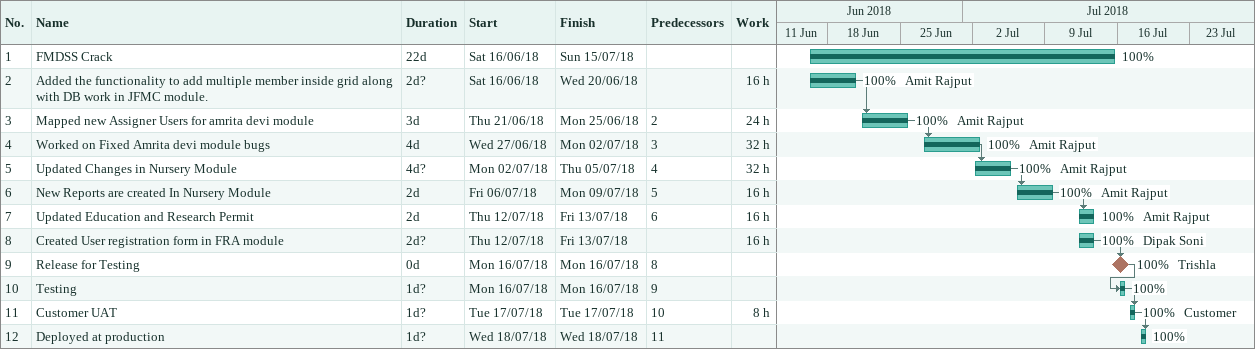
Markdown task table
| ID | Task | Duration | Start | Finish | Predecessors | Resources | % complete | Work (h) |
|---|---|---|---|---|---|---|---|---|
| 1 | FMDSS Crack | 22d | 2018-06-16 | 2018-07-15 |  |  | 100 |  |
| 2 | Added the functionality to add multiple member inside grid along with DB work in JFMC module. | 2d? | 2018-06-16 | 2018-06-20 |  | Amit Rajput | 100 | 16 |
| 3 | Mapped new Assigner Users for amrita devi module | 3d | 2018-06-21 | 2018-06-25 | 2 | Amit Rajput | 100 | 24 |
| 4 | Worked on Fixed Amrita devi module bugs | 4d | 2018-06-27 | 2018-07-02 | 3 | Amit Rajput | 100 | 32 |
| 5 | Updated Changes in Nursery Module | 4d? | 2018-07-02 | 2018-07-05 | 4 | Amit Rajput | 100 | 32 |
| 6 | New Reports are created In Nursery Module | 2d | 2018-07-06 | 2018-07-09 | 5 | Amit Rajput | 100 | 16 |
| 7 | Updated Education and Research Permit | 2d | 2018-07-12 | 2018-07-13 | 6 | Amit Rajput | 100 | 16 |
| 8 | Created User registration form in FRA module | 2d? | 2018-07-12 | 2018-07-13 |  | Dipak Soni | 100 | 16 |
| 9 | Release for Testing | 0d | 2018-07-16 | 2018-07-16 | 8 | Trishla | 100 |  |
| 10 | Testing | 1d? | 2018-07-16 | 2018-07-16 | 9 |  | 100 |  |
| 11 | Customer UAT | 1d? | 2018-07-17 | 2018-07-17 | 10 | Customer | 100 | 8 |
| 12 | Deployed at production | 1d? | 2018-07-18 | 2018-07-18 | 11 |  | 100 |  |
